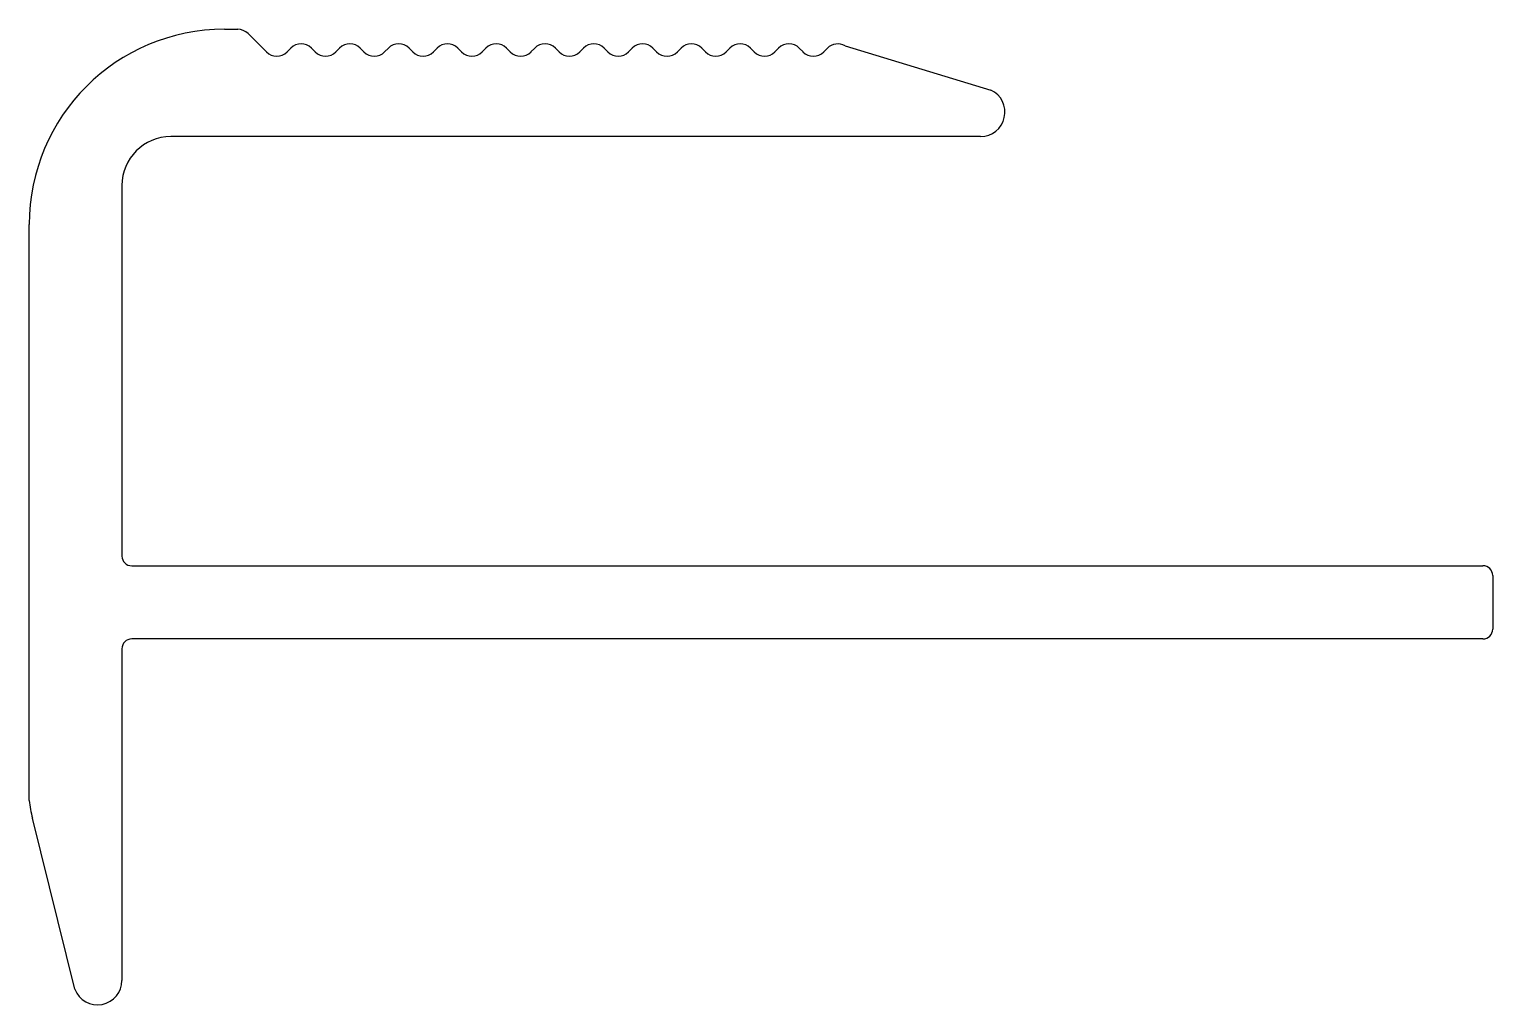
# Model space of a CAD drawing. Extents: x 711.2 to 741.2, y 612.5 to 632.5.
import ezdxf

# ---------------------------------------------------------------- set-up
doc = ezdxf.new("R2010")
doc.units = 0
doc.layers.get('0').update_dxf_attribs({"linetype": 'CONTINUOUS'})

msp = doc.modelspace()

# ---------------------------------------------------------------- linework, layer by layer
for p, q in [((715.184, 632.533), (715.457, 632.533)), ((715.669, 632.446), (716.045, 632.07)), ((716.469, 632.07), (716.545, 632.146)), ((716.969, 632.146), (717.045, 632.07)), ((717.469, 632.07), (717.545, 632.146)), ((717.969, 632.146), (718.045, 632.07)), ((718.469, 632.07), (718.545, 632.146)), ((718.969, 632.146), (719.045, 632.07)), ((719.469, 632.07), (719.545, 632.146)), ((719.969, 632.146), (720.045, 632.07)), ((720.469, 632.07), (720.545, 632.146)), ((720.969, 632.146), (721.045, 632.07)), ((721.469, 632.07), (721.545, 632.146)), ((721.969, 632.146), (722.045, 632.07)), ((722.469, 632.07), (722.545, 632.146)), ((722.969, 632.146), (723.045, 632.07)), ((723.469, 632.07), (723.545, 632.146)), ((723.969, 632.146), (724.045, 632.07)), ((724.469, 632.07), (724.545, 632.146)), ((724.969, 632.146), (725.045, 632.07)), ((725.469, 632.07), (725.545, 632.146)), ((725.969, 632.146), (726.045, 632.07)), ((726.469, 632.07), (726.545, 632.146)), ((726.969, 632.146), (727.045, 632.07)), ((727.469, 632.07), (727.545, 632.146)), ((727.908, 632.193), (730.897, 631.286)), ((730.684, 630.333), (714.084, 630.333)), ((713.084, 629.333), (713.084, 621.733)), ((711.184, 616.721), (711.184, 628.533)), ((713.284, 621.533), (740.984, 621.533)), ((741.184, 621.333), (741.184, 620.233)), ((713.084, 619.833), (713.084, 613.033)), ((740.984, 620.033), (713.284, 620.033)), ((712.118, 612.852), (711.252, 616.358))]:
    msp.add_line(p, q)
for centre, radius, start, end in [((715.184, 628.533), 4, 90, 180), ((715.457, 632.233), 0.3, 45, 90), ((716.757, 631.933), 0.3, 45, 135), ((717.757, 631.933), 0.3, 45, 135), ((718.757, 631.933), 0.3, 45, 135), ((719.757, 631.933), 0.3, 45, 135), ((720.757, 631.933), 0.3, 45, 135), ((721.757, 631.933), 0.3, 45, 135), ((722.757, 631.933), 0.3, 45, 135), ((723.757, 631.933), 0.3, 45, 135), ((724.757, 631.933), 0.3, 45, 135), ((725.757, 631.933), 0.3, 45, 135), ((726.757, 631.933), 0.3, 45, 135), ((727.757, 631.933), 0.3, 59.8414, 135), ((716.257, 632.282), 0.3, 225, 315), ((717.257, 632.282), 0.3, 225, 315), ((718.257, 632.282), 0.3, 225, 315), ((719.257, 632.282), 0.3, 225, 315), ((720.257, 632.282), 0.3, 225, 315), ((721.257, 632.282), 0.3, 225, 315), ((722.257, 632.282), 0.3, 225, 315), ((723.257, 632.282), 0.3, 225, 315), ((724.257, 632.282), 0.3, 225, 315), ((725.257, 632.282), 0.3, 225, 315), ((726.257, 632.282), 0.3, 225, 315), ((727.257, 632.282), 0.3, 225, 315), ((730.684, 630.833), 0.5, 270, 64.7945), ((714.084, 629.333), 1, 90, 180), ((713.284, 621.733), 0.2, 180, 270), ((740.984, 621.333), 0.2, 0, 90), ((740.984, 620.233), 0.2, 270, 0), ((713.284, 619.833), 0.2, 90, 180), ((712.763, 616.83), 1.583, 183.9408, 197.3423), ((712.584, 613.033), 0.5, 201.2831, 0)]:
    msp.add_arc(centre, radius, start, end)

doc.saveas('drawing.dxf')
